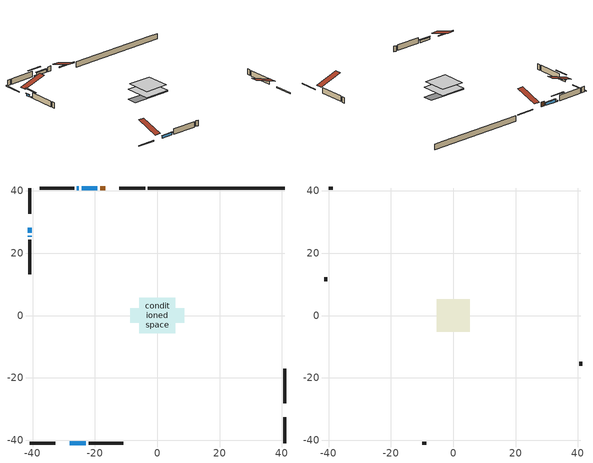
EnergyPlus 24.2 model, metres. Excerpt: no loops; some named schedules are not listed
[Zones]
conditioned space
 floor outside (Floor1 construction): -2.46,-2.46 -2.46,2.46 2.46,2.46 2.46,-2.46 z1.07
 floor adiabatic (AdiabaticFloorConstruction): -5.73,-5.73 -5.73,5.73 5.73,5.73 5.73,-5.73 z1.07
 floor foundation (Slab1 construction): -8.73,-2.25 -8.73,2.25 8.73,2.25 8.73,-2.25 z-1.37
 wall outside (RimJoist1 construction): -3.92,40.9 -12.15,40.9 / -40.9,-40.9 -32.67,-40.9 / -40.9,40.9 -40.9,32.67 / 40.9,-40.9 40.9,-32.67 z1.07:1.37
 wall outside (AdiabaticWallConstruction 1): -16.69,40.9 -18.32,40.9 z1.07:3.1
 wall outside (AdiabaticWallConstruction): -19.25,40.9 -24.18,40.9 z1.07:2.27; -40.9,28.13 -40.9,26.49 z1.07:1.87; -25.11,40.9 -25.75,40.9 / -40.9,25.56 -40.9,25.23 z1.07:1.39; -28.13,-40.9 -22.88,-40.9 z1.07:2.09
 wall outside (Wall1 construction): -26.68,40.9 -37.72,40.9 / -21.96,-40.9 -10.91,-40.9 / -40.9,24.31 -40.9,13.27 / 40.9,-28.13 40.9,-17.08 z1.07:3.51
 wall foundation (FoundationWall1 construction): -2.99,40.9,-1.37 -2.99,40.9,1.07 36.51,40.9,1.07 36.51,40.9,1 40.9,40.9,1 40.9,40.9,-1.37
 window (WindowConstruction): -19.25,40.9 -24.18,40.9 z1.07:2.27
 window (WindowConstruction 2): -40.9,28.13 -40.9,26.49 z1.07:1.87
 window (WindowConstruction 3): -25.11,40.9 -25.75,40.9 z1.07:1.38
 window (WindowConstruction 4): -40.9,25.56 -40.9,25.24 z1.07:1.38
 window (WindowConstruction 1): -28.13,-40.9 -22.88,-40.9 z1.07:2.09
 door (Door): -16.69,40.9 -18.32,40.9 z1.07:3.1
 ceiling adiabatic (AdiabaticFloorConstruction): 5.73,-5.73 5.73,5.73 -5.73,5.73 -5.73,-5.73 z1.07
attic - vented
 floor to conditioned space (Floor2 construction Reversed): -5.23,-5.23 -5.23,5.23 5.23,5.23 5.23,-5.23 z3.51
 wall outside (Wall2 construction): -38.65,40.9 -39.97,40.9 / -9.98,-40.9 -8.66,-40.9 / -40.9,12.34 -40.9,11.02 / 40.9,-16.15 40.9,-14.83 z1.07:3.51
 roof outside (Roof1 construction): -15.77,40.9,3.51 -15.77,30.71,6.9 -13.08,30.71,6.9 -13.08,40.9,3.51; -29.05,-40.9,3.51 -29.05,-30.71,6.9 -31.74,-30.71,6.9 -31.74,-40.9,3.51; -40.9,29.05,3.51 -30.71,29.05,6.9 -30.71,31.74,6.9 -40.9,31.74,3.51; 40.9,-29.05,3.51 30.71,-29.05,6.9 30.71,-31.74,6.9 40.9,-31.74,3.51
shading: -24.38,40.9 -19.05,40.9 -19.05,41.31 -24.38,41.31 z2.47; -40.9,26.29 -40.9,28.33 -41.31,28.33 -41.31,26.29 z2.07; -28.69,40.9 -22.17,40.9 -22.17,41.31 -28.69,41.31 z4.33; -40.9,22.3 -40.9,28.5 -41.31,28.5 -41.31,22.3 z4.33; -22.68,-40.9 -28.33,-40.9 -28.33,-41.31 -22.68,-41.31 z2.29
[Building]
Building 1: Terrain=Suburbs
[Site:Location]
Winnipeg Intl AP_MB: Latitude {deg}=49.91; Longitude {deg}=-97.24; Time Zone {hr}=-6; Elevation {m}=239; Keep Site Location Information=Yes
[Site:GroundTemperature:Shallow]
-2.46526, -5.11642, -5.32873, -4.07063, 0.979979, 6.00706, 10.3653, 13.1261, 13.3606, 11.1152, 6.8681, 1.99523
[Site:WaterMainsTemperature]
Calculation Method=Schedule; Temperature Schedule=mains temperature schedule
[Material] Roughness=Rough; Thermal Absorptance=0.9
Name | Thickness {m} | Conductivity {W/m-K} | Density {kg/m3} | Specific Heat {J/kg-K} | Solar Absorptance | Visible Absorptance
asphalt or fiberglass shingles | 0.00635 | 0.162714 | 1121.4 | 1465.45 | 0.84 | 0.84
ceiling loosefill ins | 0.338667 | 0.0480833 | 16.02 | 1046.75 | 0.7 | 0.7
ceiling stud and cavity | 0.1397 | 0.191635 | 65.682 | 1177.47 | 0.7 | 0.7
concrete 4.0 in. | 0.1016 | 1.803125 | 2242.8 | 837.4 | 0.7 | 0.7
concrete 8.0 in. | 0.2032 | 1.803125 | 2242.8 | 837.4 | 0.7 | 0.7
door material | 0.04445 | 0.0451087 | 512.64 | 1214.23 | 0.7 | 0.7
exterior vertical ins | 0.0727962 | 0.029427 | 32.04 | 1214.23 | 0.7 | 0.7
floor covering | 0.0127 | 0.0433444 | 54.468 | 1339.84 | 0.6 | 0.6
floor rigid ins | 0.103632 | 0.029427 | 32.04 | 1214.23 | 0.7 | 0.7
floor rigid ins 1; wall rigid ins | 0.512978 | 0.029427 | 32.04 | 1214.23 | 0.7 | 0.7
floor stud and cavity | 0.1397 | 0.162845 | 92.3553 | 1139.71 | 0.7 | 0.7
floor stud and cavity 1 | 0.1397 | 1.75129 | 37.0049 | 1207.88 | 0.7 | 0.7
furniture material conditioned space 1 | 0.1524 | 0.115458 | 640.8 | 1214.23 | 0.6 | 0.6
gypsum board | 0.0127 | 0.160291 | 801 | 837.4 | 0.6 | 0.6
gypsum board 1 | 0.0127 | 0.160291 | 801 | 837.4 | 0.7 | 0.7
osb sheathing 0.5 in. | 0.0127 | 0.115458 | 512.64 | 1214.23 | 0.7 | 0.7
osb sheathing 0.75 in. | 0.01905 | 0.115458 | 512.64 | 1214.23 | 0.7 | 0.7
osb sheathing 2.0 in. | 0.0508 | 0.115458 | 512.64 | 1214.23 | 0.7 | 0.7
rim joist rigid ins | 0.051816 | 0.029427 | 32.04 | 1214.23 | 0.7 | 0.7
rim joist stud and cavity | 0.0508 | 0.0442091 | 125.044 | 1163.47 | 0.6 | 0.6
wall stud and cavity | 0.1397 | 0.0793383 | 139.0536 | 1170.24 | 0.7 | 0.7
wall stud and cavity 1 | 0.0889 | 6.1454 | 50.32683 | 1063.81 | 0.6 | 0.6
wall stud and cavity 2 | 0.0889 | 0.380278 | 52.3479 | 1209.89 | 0.7 | 0.7
wall stud and cavity 3 | 0.0889 | 0.391764 | 83.0341 | 1211.67 | 0.7 | 0.7
wood siding | 0.0254 | 0.102417 | 544.68 | 1172.36 | 0.4 | 0.4
wood siding 1 | 0.00254 | 0.102417 | 544.68 | 1172.36 | 0.4 | 0.4
wood siding 2; wood siding 3; wood siding 4 | 0.0254 | 0.102417 | 544.68 | 1172.36 | 0.7 | 0.7
[WindowMaterial:SimpleGlazingSystem]
Name | U-Factor {W/m2-K} | Solar Heat Gain Coefficient
WindowMaterial | 2.15253 | 0.62
WindowMaterial 1 | 2.19625 | 0.61
WindowMaterial 2 | 2.274039 | 0.58
WindowMaterial 3 | 2.66923 | 0.41
[Construction]
AdiabaticFloorConstruction: floor stud and cavity 1, floor rigid ins 1, osb sheathing 0.75 in., floor covering
AdiabaticWallConstruction: wood siding 3, wall rigid ins, wall stud and cavity 2, gypsum board
AdiabaticWallConstruction 1: wood siding 4, wall rigid ins, wall stud and cavity 2, gypsum board
Door: door material
Floor1 construction: floor stud and cavity, floor rigid ins, osb sheathing 0.75 in., floor covering
Floor2 construction Reversed: gypsum board, ceiling stud and cavity, ceiling loosefill ins
FoundationWall1 construction: concrete 8.0 in., gypsum board 1
furniture construction conditioned space 1: furniture material conditioned space 1
PartitionWallConstruction: gypsum board, wall stud and cavity 3, gypsum board
RimJoist1 construction: wood siding 2, rim joist rigid ins, osb sheathing 2.0 in., rim joist stud and cavity
Roof1 construction: asphalt or fiberglass shingles
Slab1 construction: concrete 4.0 in.
Wall1 construction: wood siding, osb sheathing 0.5 in., wall stud and cavity, gypsum board
Wall2 construction: wood siding 1, wall stud and cavity 1
WindowConstruction: WindowMaterial
WindowConstruction 1: WindowMaterial 1
WindowConstruction 2: WindowMaterial 2
WindowConstruction 3; WindowConstruction 4: WindowMaterial 3
[Zone] Multiplier=1; Part of Total Floor Area=Yes
Name | Volume {m3}
attic - vented | 60.2666
conditioned space | 524.5
[Space]
Name | Zone | Volume {m3}
attic - vented 1 | attic - vented | 60.2666
conditioned space 1 | conditioned space | 524.5
[ZoneInfiltration:EffectiveLeakageArea]
infil attic - vented 1: Zone or Space=attic - vented 1; Schedule=Always On Discrete; Effective Air Leakage Area {cm2}=3645; Stack Coefficient=0.000405649; Wind Coefficient=1.3608e-05
[ZoneMixing]
whole house fan mix: Zone or Space=attic - vented; Schedule=Always On Continuous; Design Flow Rate Calculation Method=Flow/Zone; Design Flow Rate {m3/s}=0; Source Zone or Space=conditioned space
[SurfaceProperty:ExposedFoundationPerimeter]
Slab1: Exposed Perimeter Calculation Method=TotalExposedPerimeter; Total Exposed Perimeter {m}=43.891
[InternalMass] Zone or ZoneList=conditioned space; Space or SpaceList=conditioned space 1
Name | Construction | Surface Area {m2}
furniture mass conditioned space 1 | furniture construction conditioned space 1 | 93.5841
partition wall mass | PartitionWallConstruction | 233.96
[Lights]
interior lighting: Zone or ZoneList or Space or SpaceList=conditioned space 1; Schedule=interior lighting schedule; Design Level Calculation Method=LightingLevel; Lighting Level {W}=343.2; Return Air Fraction=0; Fraction Radiant=0.6; Fraction Visible=0.2; Fraction Replaceable=1
[People]
occupants: Zone or ZoneList or Space or SpaceList=conditioned space 1; Number of People Schedule=occupants schedule; Number of People Calculation Method=People; Number of People=3; Fraction Radiant=0.314171; Sensible Heat Fraction=0.56303; Activity Level Schedule=occupants activity schedule; Carbon Dioxide Generation Rate {m3/s-W}=0; Enable ASHRAE 55 Comfort Warnings=No; Mean Radiant Temperature Calculation Type=EnclosureAveraged
[ElectricEquipment] Zone or ZoneList or Space or SpaceList=conditioned space 1; Design Level Calculation Method=EquipmentLevel
Name | Schedule | Design Level {W} | Fraction Latent | Fraction Radiant | Fraction Lost
clothes dryer | clothes dryer schedule | 140.772 | 0.015 | 0.081 | 0.85
clothes washer | clothes washer schedule | 32.1985 | 0.03 | 0.162 | 0.7
cooking range | cooking range schedule | 215.147 | 0.08 | 0.432 | 0.2
dishwasher | dishwasher schedule | 66.8632 | 0.3 | 0.18 | 0.4
fridge | fridge schedule | 72.9452 | 0 | 0.6 | 0
mech vent house fan | mech vent house fan schedule | 10 | 0 | 0 | 1
mech vent house fan cfis | mech vent house fan cfis schedule | 0 | 0 | 0 | 0
misc plug loads | misc plug loads schedule | 494.7 | 0.045 | 0.513 | 0.1
whole house fan | Always On Discrete | 0 | 0 | 0 | 1
[OtherEquipment] Zone or ZoneList or Space or SpaceList=conditioned space 1; Design Level Calculation Method=EquipmentLevel
Name | Fuel Type | Schedule | Design Level {W} | Fraction Latent | Fraction Radiant | Fraction Lost
clothes dryer 1 | Electricity | clothes dryer schedule | 0 | 0.015 | 0.081 | 0.85
cooking range 1 | Electricity | cooking range schedule | 0 | 0.08 | 0.432 | 0.2
general water use latent | None | general water use schedule | 62.594 | 1 | 0 | 0
general water use sensible | None | general water use schedule | -61.6891 | 0 | 0.6 | 0
mech vent house fan latent load | None | Always On Discrete | 0 | 1 | 0 | 0
mech vent house fan sensible load | None | Always On Discrete | 0 | 0 | 0 | 0
water heater energy adjustment1 | Electricity | Always On Discrete | 0.01 | 0 | 0 | 1
[ZoneInfiltration:DesignFlowRate] Zone or ZoneList or Space or SpaceList=conditioned space 1; Schedule=Always On Discrete; Design Flow Rate Calculation Method=Flow/Zone; Design Flow Rate {m3/s}=0
infil flow; natural vent flow; whole house fan flow
[AvailabilityManager:Scheduled]
central ac and furnace airloop Availability Manager: Schedule=Always On Discrete
[Foundation:Kiva]
Foundation Kiva 1: Initial Indoor Air Temperature {C}=21; Wall Height Above Grade {m}=1.06997; Wall Depth Below Slab {m}=0.2032; Custom Block Material Name 1=exterior vertical ins; Custom Block Depth 1 {m}=2.43998; Custom Block X Position 1 {m}=0.2159; Custom Block Z Position 1 {m}=0
[Foundation:Kiva:Settings]
Soil Conductivity {W/m-K}=0.849921; Soil Density {kg/m3}=1842.3; Soil Specific Heat {J/kg-K}=418.7; Ground Solar Absorptivity=0.9; Ground Thermal Absorptivity=0.9; Ground Surface Roughness {m}=0.03; Far-Field Width {m}=40; Deep-Ground Boundary Condition=ZeroFlux; Deep-Ground Depth {m}=40; Minimum Cell Dimension {m}=0.2; Maximum Cell Growth Coefficient=3; Simulation Timestep=Timestep
[Exterior:Lights]
exterior lighting: Schedule=exterior lighting schedule; Design Level {W}=75.6
[EnergyManagementSystem:GlobalVariable]
central_ac_and_furnace_airloop_Fan_RTF
infil_program_Qfan
infil_program_Qinf
natural_vent_program_Qnv
natural_vent_program_Qwhf
[EnergyManagementSystem:Sensor]
Name | Output:Variable or Output:Meter Index Key | Output:Variable or Output:Meter
airflow_gain | infil flow | Infiltration Sensible Heat Gain Energy
airflow_gain_1 | natural vent flow | Infiltration Sensible Heat Gain Energy
airflow_gain_2 | whole house fan flow | Infiltration Sensible Heat Gain Energy
airflow_loss | infil flow | Infiltration Sensible Heat Loss Energy
airflow_loss_1 | natural vent flow | Infiltration Sensible Heat Loss Energy
airflow_loss_2 | whole house fan flow | Infiltration Sensible Heat Loss Energy
clg_load_cond |  | Cooling:EnergyTransfer:Zone:CONDITIONED SPACE
clg_sp_s; clg_sp_s_1 | cooling setpoint | Schedule Value
clothes_dryer_exhaust_0_sch_s | clothes dryer exhaust 0 schedule | Schedule Value
cool_season | cooling season schedule | Schedule Value
htg_load_cond |  | Heating:EnergyTransfer:Zone:CONDITIONED SPACE
htg_sp_s; htg_sp_s_1 | heating setpoint | Schedule Value
ig_ee_conv | clothes dryer | Electric Equipment Convective Heating Energy
ig_ee_conv_2 | cooking range | Electric Equipment Convective Heating Energy
ig_ee_conv_4 | fridge | Electric Equipment Convective Heating Energy
ig_ee_conv_5 | misc plug loads | Electric Equipment Convective Heating Energy
ig_ee_conv_6 | whole house fan | Electric Equipment Convective Heating Energy
ig_ee_rad | clothes dryer | Electric Equipment Radiant Heating Energy
ig_ee_rad_2 | cooking range | Electric Equipment Radiant Heating Energy
ig_ee_rad_4 | fridge | Electric Equipment Radiant Heating Energy
ig_ee_rad_5 | misc plug loads | Electric Equipment Radiant Heating Energy
ig_ee_rad_6 | whole house fan | Electric Equipment Radiant Heating Energy
ig_lgt_conv | interior lighting | Lights Convective Heating Energy
ig_lgt_rad | interior lighting | Lights Radiant Heating Energy
ig_lgt_vis | interior lighting | Lights Visible Radiation Heating Energy
ig_oe_conv | clothes dryer 1 | Other Equipment Convective Heating Energy
ig_oe_conv_1 | cooking range 1 | Other Equipment Convective Heating Energy
ig_oe_conv_2 | general water use latent | Other Equipment Convective Heating Energy
ig_oe_conv_3 | general water use sensible | Other Equipment Convective Heating Energy
ig_oe_conv_4 | water heater energy adjustment1 | Other Equipment Convective Heating Energy
ig_oe_rad | clothes dryer 1 | Other Equipment Radiant Heating Energy
ig_oe_rad_1 | cooking range 1 | Other Equipment Radiant Heating Energy
ig_oe_rad_2 | general water use latent | Other Equipment Radiant Heating Energy
ig_oe_rad_3 | general water use sensible | Other Equipment Radiant Heating Energy
ig_oe_rad_4 | water heater energy adjustment1 | Other Equipment Radiant Heating Energy
ig_ppl_conv | occupants | People Convective Heating Energy
ig_ppl_rad | occupants | People Radiant Heating Energy
im_conv | furniture mass conditioned space 1 | Surface Inside Face Convection Heat Gain Energy
im_conv_1 | partition wall mass | Surface Inside Face Convection Heat Gain Energy
im_ig | furniture mass conditioned space 1 | Surface Inside Face Internal Gains Radiation Heat Gain Energy
im_ig_1 | partition wall mass | Surface Inside Face Internal Gains Radiation Heat Gain Energy
im_lgt | furniture mass conditioned space 1 | Surface Inside Face Lights Radiation Heat Gain Energy
im_lgt_1 | partition wall mass | Surface Inside Face Lights Radiation Heat Gain Energy
im_sol | furniture mass conditioned space 1 | Surface Inside Face Solar Radiation Heat Gain Energy
im_sol_1 | partition wall mass | Surface Inside Face Solar Radiation Heat Gain Energy
im_surf | furniture mass conditioned space 1 | Surface Inside Face Net Surface Thermal Radiation Heat Gain Energy
im_surf_1 | partition wall mass | Surface Inside Face Net Surface Thermal Radiation Heat Gain Energy
mv_conv | mech vent house fan | Electric Equipment Convective Heating Energy
mv_conv_1 | mech vent house fan cfis | Electric Equipment Convective Heating Energy
mv_conv_2 | mech vent house fan latent load | Other Equipment Convective Heating Energy
mv_conv_3 | mech vent house fan sensible load | Other Equipment Convective Heating Energy
mv_rad | mech vent house fan | Electric Equipment Radiant Heating Energy
mv_rad_1 | mech vent house fan cfis | Electric Equipment Radiant Heating Energy
mv_rad_2 | mech vent house fan latent load | Other Equipment Radiant Heating Energy
mv_rad_3 | mech vent house fan sensible load | Other Equipment Radiant Heating Energy
natural_vent_s | natural vent schedule | Schedule Value
out_pb_s |  | Site Outdoor Air Barometric Pressure
out_wt_s |  | Site Outdoor Air Humidity Ratio
site_vw_s |  | Site Wind Speed
ss_back_out | Window1 | Surface Window Shortwave from Zone Back Out Window Heat Transfer Rate
ss_back_out_1 | Window10 | Surface Window Shortwave from Zone Back Out Window Heat Transfer Rate
ss_back_out_2 | Window12 | Surface Window Shortwave from Zone Back Out Window Heat Transfer Rate
ss_back_out_3 | Window14 | Surface Window Shortwave from Zone Back Out Window Heat Transfer Rate
ss_back_out_4 | Window5 | Surface Window Shortwave from Zone Back Out Window Heat Transfer Rate
ss_conv | Door1 | Surface Inside Face Convection Heat Gain Energy
ss_conv_1 | Window1 | Surface Inside Face Convection Heat Gain Energy
ss_conv_2 | Window10 | Surface Inside Face Convection Heat Gain Energy
ss_conv_3 | Window12 | Surface Inside Face Convection Heat Gain Energy
ss_conv_4 | Window14 | Surface Inside Face Convection Heat Gain Energy
ss_conv_5 | Window5 | Surface Inside Face Convection Heat Gain Energy
ss_ig | Door1 | Surface Inside Face Internal Gains Radiation Heat Gain Energy
ss_ig_1 | Window1 | Surface Inside Face Internal Gains Radiation Heat Gain Energy
ss_ig_2 | Window10 | Surface Inside Face Internal Gains Radiation Heat Gain Energy
ss_ig_3 | Window12 | Surface Inside Face Internal Gains Radiation Heat Gain Energy
ss_ig_4 | Window14 | Surface Inside Face Internal Gains Radiation Heat Gain Energy
ss_ig_5 | Window5 | Surface Inside Face Internal Gains Radiation Heat Gain Energy
ss_lgt | Door1 | Surface Inside Face Lights Radiation Heat Gain Energy
ss_sol | Door1 | Surface Inside Face Solar Radiation Heat Gain Energy
ss_surf | Door1 | Surface Inside Face Net Surface Thermal Radiation Heat Gain Energy
ss_surf_1 | Window1 | Surface Inside Face Net Surface Thermal Radiation Heat Gain Energy
ss_surf_2 | Window10 | Surface Inside Face Net Surface Thermal Radiation Heat Gain Energy
ss_surf_3 | Window12 | Surface Inside Face Net Surface Thermal Radiation Heat Gain Energy
ss_surf_4 | Window14 | Surface Inside Face Net Surface Thermal Radiation Heat Gain Energy
ss_surf_5 | Window5 | Surface Inside Face Net Surface Thermal Radiation Heat Gain Energy
ss_trans_in | Window1 | Surface Window Transmitted Solar Radiation Rate
ss_trans_in_1 | Window10 | Surface Window Transmitted Solar Radiation Rate
ss_trans_in_2 | Window12 | Surface Window Transmitted Solar Radiation Rate
ss_trans_in_3 | Window14 | Surface Window Transmitted Solar Radiation Rate
ss_trans_in_4 | Window5 | Surface Window Transmitted Solar Radiation Rate
ss_trans_out | Window1 | Surface Inside Face Initial Transmitted Diffuse Transmitted Out Window Solar Radiation Rate
ss_trans_out_1 | Window10 | Surface Inside Face Initial Transmitted Diffuse Transmitted Out Window Solar Radiation Rate
ss_trans_out_2 | Window12 | Surface Inside Face Initial Transmitted Diffuse Transmitted Out Window Solar Radiation Rate
ss_trans_out_3 | Window14 | Surface Inside Face Initial Transmitted Diffuse Transmitted Out Window Solar Radiation Rate
ss_trans_out_4 | Window5 | Surface Inside Face Initial Transmitted Diffuse Transmitted Out Window Solar Radiation Rate
s_conv | Floor1 | Surface Inside Face Convection Heat Gain Energy
s_conv_1 | Floor2 | Surface Inside Face Convection Heat Gain Energy
s_conv_10 | Wall1:0 | Surface Inside Face Convection Heat Gain Energy
s_conv_11 | Wall1:180 | Surface Inside Face Convection Heat Gain Energy
s_conv_12 | Wall1:270 | Surface Inside Face Convection Heat Gain Energy
s_conv_13 | Wall1:90 | Surface Inside Face Convection Heat Gain Energy
s_conv_2 | FoundationWall1 | Surface Inside Face Convection Heat Gain Energy
s_conv_3 | inferred conditioned ceiling | Surface Inside Face Convection Heat Gain Energy
s_conv_4 | inferred conditioned floor | Surface Inside Face Convection Heat Gain Energy
s_conv_5 | RimJoist1:0 | Surface Inside Face Convection Heat Gain Energy
s_conv_6 | RimJoist1:180 | Surface Inside Face Convection Heat Gain Energy
s_conv_7 | RimJoist1:270 | Surface Inside Face Convection Heat Gain Energy
s_conv_8 | RimJoist1:90 | Surface Inside Face Convection Heat Gain Energy
s_conv_9 | Slab1 | Surface Inside Face Convection Heat Gain Energy
s_ig | Floor1 | Surface Inside Face Internal Gains Radiation Heat Gain Energy
s_ig_1 | Floor2 | Surface Inside Face Internal Gains Radiation Heat Gain Energy
s_ig_10 | Wall1:0 | Surface Inside Face Internal Gains Radiation Heat Gain Energy
s_ig_11 | Wall1:180 | Surface Inside Face Internal Gains Radiation Heat Gain Energy
s_ig_12 | Wall1:270 | Surface Inside Face Internal Gains Radiation Heat Gain Energy
s_ig_13 | Wall1:90 | Surface Inside Face Internal Gains Radiation Heat Gain Energy
s_ig_2 | FoundationWall1 | Surface Inside Face Internal Gains Radiation Heat Gain Energy
s_ig_3 | inferred conditioned ceiling | Surface Inside Face Internal Gains Radiation Heat Gain Energy
s_ig_4 | inferred conditioned floor | Surface Inside Face Internal Gains Radiation Heat Gain Energy
s_ig_5 | RimJoist1:0 | Surface Inside Face Internal Gains Radiation Heat Gain Energy
s_ig_6 | RimJoist1:180 | Surface Inside Face Internal Gains Radiation Heat Gain Energy
s_ig_7 | RimJoist1:270 | Surface Inside Face Internal Gains Radiation Heat Gain Energy
s_ig_8 | RimJoist1:90 | Surface Inside Face Internal Gains Radiation Heat Gain Energy
s_ig_9 | Slab1 | Surface Inside Face Internal Gains Radiation Heat Gain Energy
s_lgt | Floor1 | Surface Inside Face Lights Radiation Heat Gain Energy
s_lgt_1 | Floor2 | Surface Inside Face Lights Radiation Heat Gain Energy
s_lgt_10 | Wall1:0 | Surface Inside Face Lights Radiation Heat Gain Energy
s_lgt_11 | Wall1:180 | Surface Inside Face Lights Radiation Heat Gain Energy
s_lgt_12 | Wall1:270 | Surface Inside Face Lights Radiation Heat Gain Energy
s_lgt_13 | Wall1:90 | Surface Inside Face Lights Radiation Heat Gain Energy
s_lgt_2 | FoundationWall1 | Surface Inside Face Lights Radiation Heat Gain Energy
s_lgt_3 | inferred conditioned ceiling | Surface Inside Face Lights Radiation Heat Gain Energy
s_lgt_4 | inferred conditioned floor | Surface Inside Face Lights Radiation Heat Gain Energy
s_lgt_5 | RimJoist1:0 | Surface Inside Face Lights Radiation Heat Gain Energy
s_lgt_6 | RimJoist1:180 | Surface Inside Face Lights Radiation Heat Gain Energy
s_lgt_7 | RimJoist1:270 | Surface Inside Face Lights Radiation Heat Gain Energy
s_lgt_8 | RimJoist1:90 | Surface Inside Face Lights Radiation Heat Gain Energy
s_lgt_9 | Slab1 | Surface Inside Face Lights Radiation Heat Gain Energy
s_sol | Floor1 | Surface Inside Face Solar Radiation Heat Gain Energy
s_sol_1 | Floor2 | Surface Inside Face Solar Radiation Heat Gain Energy
s_sol_10 | Wall1:0 | Surface Inside Face Solar Radiation Heat Gain Energy
s_sol_11 | Wall1:180 | Surface Inside Face Solar Radiation Heat Gain Energy
s_sol_12 | Wall1:270 | Surface Inside Face Solar Radiation Heat Gain Energy
s_sol_13 | Wall1:90 | Surface Inside Face Solar Radiation Heat Gain Energy
s_sol_2 | FoundationWall1 | Surface Inside Face Solar Radiation Heat Gain Energy
s_sol_3 | inferred conditioned ceiling | Surface Inside Face Solar Radiation Heat Gain Energy
s_sol_4 | inferred conditioned floor | Surface Inside Face Solar Radiation Heat Gain Energy
s_sol_5 | RimJoist1:0 | Surface Inside Face Solar Radiation Heat Gain Energy
s_sol_6 | RimJoist1:180 | Surface Inside Face Solar Radiation Heat Gain Energy
s_sol_7 | RimJoist1:270 | Surface Inside Face Solar Radiation Heat Gain Energy
s_sol_8 | RimJoist1:90 | Surface Inside Face Solar Radiation Heat Gain Energy
s_sol_9 | Slab1 | Surface Inside Face Solar Radiation Heat Gain Energy
s_surf | Floor1 | Surface Inside Face Net Surface Thermal Radiation Heat Gain Energy
s_surf_1 | Floor2 | Surface Inside Face Net Surface Thermal Radiation Heat Gain Energy
s_surf_10 | Wall1:0 | Surface Inside Face Net Surface Thermal Radiation Heat Gain Energy
s_surf_11 | Wall1:180 | Surface Inside Face Net Surface Thermal Radiation Heat Gain Energy
s_surf_12 | Wall1:270 | Surface Inside Face Net Surface Thermal Radiation Heat Gain Energy
s_surf_13 | Wall1:90 | Surface Inside Face Net Surface Thermal Radiation Heat Gain Energy
s_surf_2 | FoundationWall1 | Surface Inside Face Net Surface Thermal Radiation Heat Gain Energy
s_surf_3 | inferred conditioned ceiling | Surface Inside Face Net Surface Thermal Radiation Heat Gain Energy
s_surf_4 | inferred conditioned floor | Surface Inside Face Net Surface Thermal Radiation Heat Gain Energy
s_surf_5 | RimJoist1:0 | Surface Inside Face Net Surface Thermal Radiation Heat Gain Energy
s_surf_6 | RimJoist1:180 | Surface Inside Face Net Surface Thermal Radiation Heat Gain Energy
s_surf_7 | RimJoist1:270 | Surface Inside Face Net Surface Thermal Radiation Heat Gain Energy
s_surf_8 | RimJoist1:90 | Surface Inside Face Net Surface Thermal Radiation Heat Gain Energy
s_surf_9 | Slab1 | Surface Inside Face Net Surface Thermal Radiation Heat Gain Energy
[EnergyManagementSystem:Actuator]
Name | Actuated Component Unique | Actuated Component Type | Actuated Component Control Type
fridge_schedule_act | fridge schedule | Schedule:Constant | Schedule Value
infil_flow_act | infil flow | Zone Infiltration | Air Exchange Flow Rate
mech_vent_house_fan_cfis_act | mech vent house fan cfis | ElectricEquipment | Electricity Rate
mech_vent_house_fan_latent_load_act | mech vent house fan latent load | OtherEquipment | Power Level
mech_vent_house_fan_sensible_load_act | mech vent house fan sensible load | OtherEquipment | Power Level
natural_vent_flow_act | natural vent flow | Zone Infiltration | Air Exchange Flow Rate
water_heater_ec_adj_act | water heater energy adjustment1 | OtherEquipment | Power Level
whole_house_fan_act | whole house fan | ElectricEquipment | Electricity Rate
whole_house_fan_flow_act | whole house fan flow | Zone Infiltration | Air Exchange Flow Rate
whole_house_fan_mix_act | whole house fan mix | ZoneMixing | Air Exchange Flow Rate
[EnergyManagementSystem:Program]
central_ac_and_furnace_supply_fan_disaggregate_program: Set central_ac_and_furnace_supply_fan_clg = 0; If central_ac_and_furnace_clg_coil_s > 0; Set central_ac_and_furnace_supply_fan_clg = central_ac_and_furnace_supply_fan_s; EndIf
central_ac_and_furnace_supply_fan_disaggregate_program_1: Set central_ac_and_furnace_supply_fan_primary_htg = 0; If central_ac_and_furnace_htg_coil_s > 0; Set central_ac_and_furnace_supply_fan_primary_htg = central_ac_and_furnace_supply_fan_s_1; EndIf
